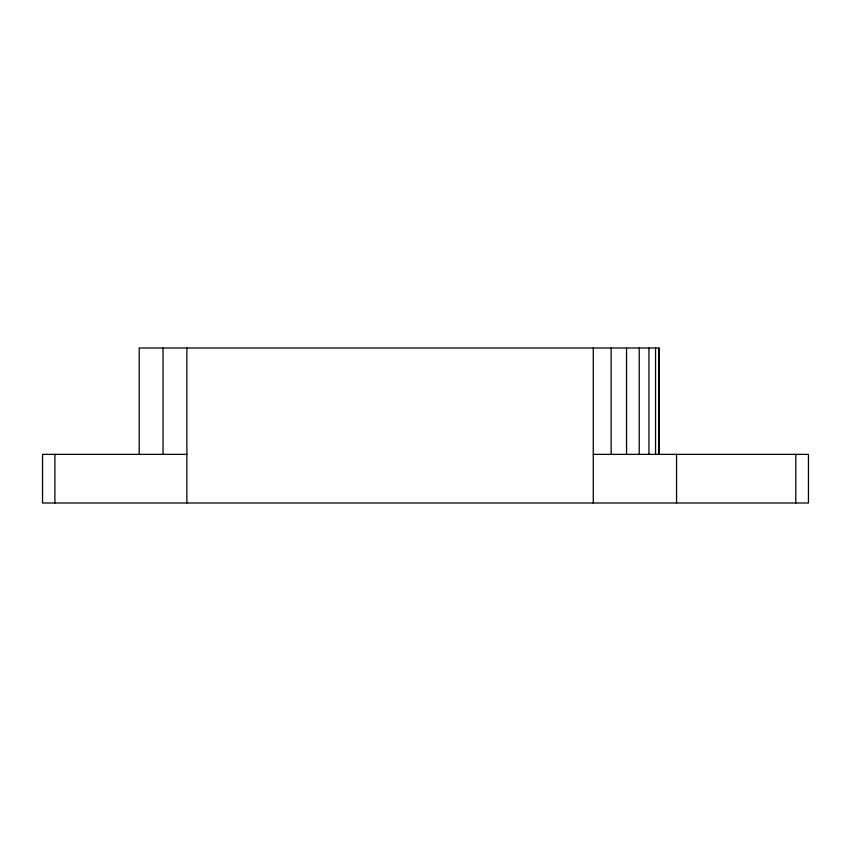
<?xml version="1.0" encoding="UTF-8"?>
<svg xmlns="http://www.w3.org/2000/svg" width="851" height="851" viewBox="0 0 851 851"><rect width="100%" height="100%" fill="white"/><g stroke="black" fill="none" stroke-linecap="round" stroke-linejoin="round"><path stroke-width="1.28" d="M186.88 454.37L42.55 454.37L42.55 502.994L808.45 502.994L808.45 454.37L593.275 454.37M795.791 454.37L795.791 502.994M676.556 454.37L676.556 502.994M658.961 454.37L658.961 348.006L139.192 348.006L139.192 454.37M658.908 348.006L658.908 454.37M655.557 348.006L655.557 454.37M648.962 348.006L648.962 454.37M639.229 348.006L639.229 454.37M626.549 348.006L626.549 454.37M611.146 348.006L611.146 454.37M593.275 348.006L593.275 502.994M186.88 348.006L186.88 502.994M163.041 348.006L163.041 454.37M54.889 454.37L54.889 502.994"/></g></svg>
